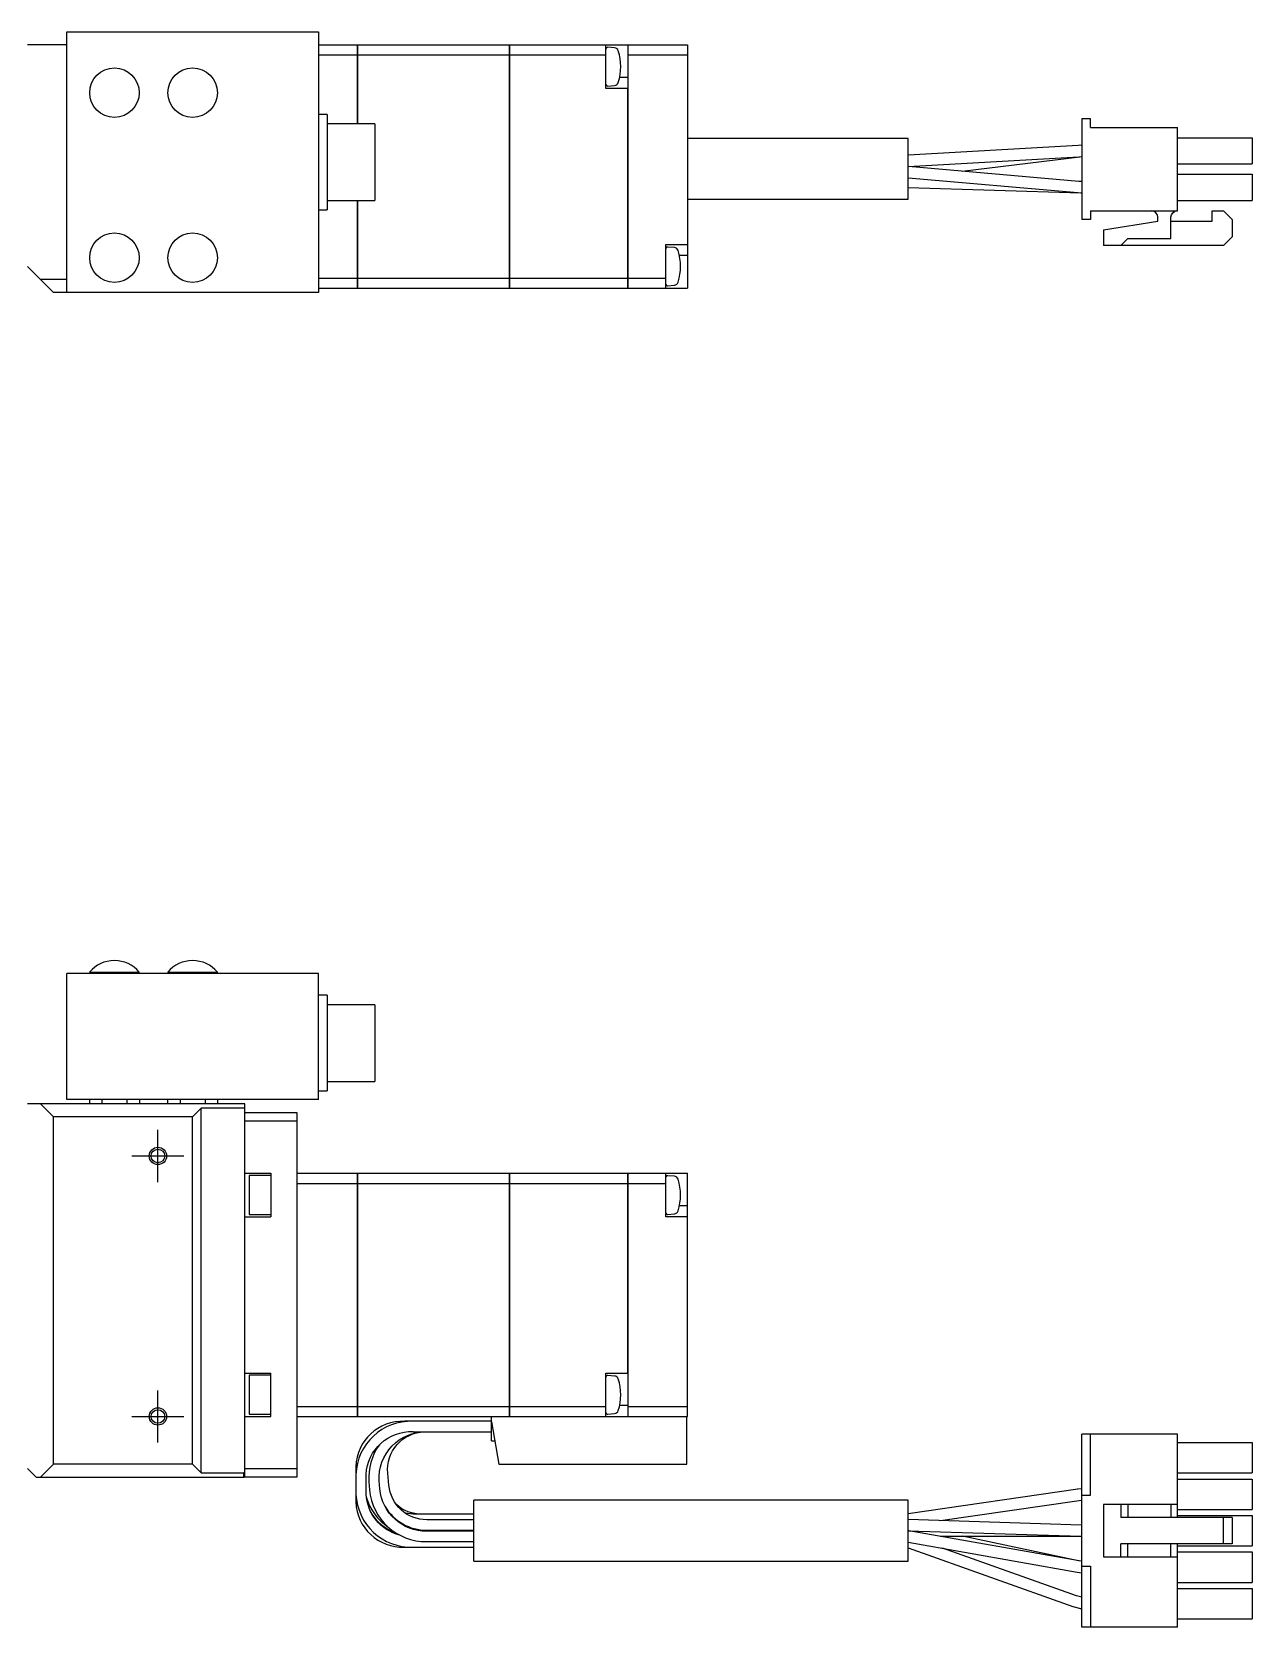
# Model space of a CAD drawing. Extents: x -2 to 767, y -8 to 458.
# Drawn here: x 233.9 to 374.4, y 273.6 to 457.3 of the extents above; entities that cross this region are included whole.
import ezdxf

# ---------------------------------------------------------------- set-up
doc = ezdxf.new("R2010")
doc.units = 0
doc.header["$LTSCALE"] = 0.5
doc.linetypes.add('CENTER', pattern=[50.8, 31.75, -6.35, 6.35, -6.35])
for name, color, linetype in [('MSM_CENTER', 1, 'CENTER'), ('MSM_CONTINUOUS', 7, 'CONTINUOUS'), ('MSM_NARROW', 5, 'CONTINUOUS')]:
    doc.layers.add(name, color=color, linetype=linetype)

msp = doc.modelspace()

# ---------------------------------------------------------------- linework, layer by layer
at = {"layer": 'MSM_CENTER'}
for p, q in [((248.38, 324.82), (248.38, 330.82)), ((245.38, 327.82), (251.38, 327.82)), ((248.38, 294.82), (248.38, 300.82)), ((245.38, 297.82), (251.38, 297.82))]:
    msp.add_line(p, q, dxfattribs=at)
at = {"layer": 'MSM_CONTINUOUS'}
for p, q in [((237.88, 455.76), (233.38, 455.76)), ((237.88, 427.26), (237.88, 457.26)), ((237.88, 457.26), (266.88, 457.26)), ((266.88, 457.26), (266.88, 427.26)), ((266.88, 455.76), (271.37, 455.76)), ((271.37, 446.68), (271.37, 455.76)), ((271.38, 455.76), (271.38, 446.68)), ((271.38, 455.76), (288.87, 455.76)), ((288.87, 427.76), (288.87, 455.76)), ((288.88, 455.76), (288.88, 427.76)), ((288.88, 455.76), (302.48, 455.76)), ((299.98, 450.76), (299.98, 455.76)), ((302.48, 455.75), (302.48, 452.01)), ((302.49, 455.76), (302.49, 427.76)), ((302.49, 455.76), (309.38, 455.76)), ((309.38, 455.76), (309.38, 427.76)), ((266.88, 454.6), (271.37, 454.6)), ((271.38, 454.6), (288.87, 454.6)), ((288.88, 454.6), (299.98, 454.6)), ((300.96, 455.42), (300.19, 455.49)), ((302.49, 454.6), (309.38, 454.6)), ((302.48, 452.01), (301.54, 452.01)), ((302.48, 450.76), (299.98, 450.76)), ((300.19, 451.03), (300.96, 451.1)), ((302.48, 427.76), (302.48, 450.76)), ((267.88, 447.76), (266.88, 447.76)), ((267.88, 447.76), (267.88, 436.76)), ((273.38, 446.68), (267.88, 446.68)), ((271.38, 446.83), (271.36, 446.81)), ((273.38, 446.68), (273.38, 437.83)), ((354.77, 447.26), (354.77, 435.66)), ((355.78, 447.26), (354.77, 447.26)), ((355.78, 446.26), (355.78, 447.26)), ((288.88, 444.99), (288.87, 444.99)), ((334.78, 444.99), (309.38, 444.99)), ((334.78, 437.99), (334.78, 444.99)), ((355.78, 446.26), (365.78, 446.26)), ((365.78, 436.66), (365.78, 446.26)), ((365.78, 445.06), (374.38, 445.06)), ((374.38, 445.06), (374.38, 442.06)), ((354.36, 444.18), (334.78, 443.06)), ((334.78, 441.76), (354.43, 442.89)), ((341, 441.22), (354.55, 442.88)), ((354.77, 444.2), (354.36, 444.18)), ((354.43, 442.89), (354.77, 442.9)), ((354.76, 442.9), (354.77, 442.9)), ((354.42, 440.04), (334.8, 441.76)), ((365.78, 442.06), (374.38, 442.06)), ((334.78, 440.46), (354.3, 438.75)), ((334.78, 439.36), (354.64, 438.71)), ((354.77, 440.03), (354, 440.08)), ((354.77, 440.02), (354.42, 440.04)), ((365.78, 440.86), (374.38, 440.86)), ((374.38, 440.86), (374.38, 437.86)), ((267.88, 437.83), (273.38, 437.83)), ((271.37, 427.76), (271.37, 437.83)), ((271.38, 437.83), (271.38, 427.76)), ((288.87, 437.99), (288.88, 437.99)), ((309.38, 437.99), (334.78, 437.99)), ((354.3, 438.75), (354.77, 438.72)), ((354.64, 438.71), (354.77, 438.71)), ((365.78, 437.86), (374.38, 437.86)), ((266.88, 436.76), (267.88, 436.76)), ((271.36, 437.06), (271.37, 437.04)), ((355.78, 435.66), (354.77, 435.66)), ((355.78, 436.66), (355.78, 435.66)), ((355.78, 436.66), (365.78, 436.66)), ((357.28, 434.46), (363.53, 435.46)), ((363.53, 435.46), (363.53, 435.91)), ((365.03, 433.46), (365.03, 435.91)), ((365.03, 435.46), (369.78, 435.46)), ((369.78, 436.66), (371.08, 436.66)), ((369.78, 435.46), (369.78, 436.66)), ((371.08, 436.66), (372.08, 435.66)), ((372.08, 435.66), (372.08, 433.66)), ((357.28, 434.46), (357.28, 432.66)), ((372.08, 433.66), (371.08, 432.66)), ((306.88, 432.76), (309.38, 432.76)), ((306.88, 427.76), (306.88, 432.76)), ((307.85, 432.42), (307.08, 432.49)), ((371.08, 432.66), (357.28, 432.66)), ((359.28, 432.66), (360.08, 433.46)), ((360.08, 433.46), (365.03, 433.46)), ((236.38, 427.26), (233.38, 430.26)), ((309.38, 431.51), (308.43, 431.51)), ((237.88, 428.76), (234.88, 428.76)), ((266.88, 428.91), (271.37, 428.91)), ((271.38, 428.91), (288.87, 428.91)), ((288.88, 428.91), (302.48, 428.91)), ((302.49, 428.91), (306.88, 428.91)), ((307.08, 428.03), (307.85, 428.1)), ((266.88, 427.26), (236.38, 427.26)), ((266.88, 427.76), (271.37, 427.76)), ((271.38, 427.76), (288.87, 427.76)), ((288.88, 427.76), (302.48, 427.76)), ((302.49, 427.76), (309.38, 427.76)), ((237.88, 334.32), (237.88, 348.82)), ((266.88, 348.82), (237.88, 348.82)), ((240.53, 348.98), (246.23, 348.98)), ((240.53, 348.98), (240.53, 348.82)), ((246.23, 348.82), (246.23, 348.98)), ((249.53, 348.98), (255.23, 348.98)), ((249.53, 348.98), (249.53, 348.82)), ((255.23, 348.82), (255.23, 348.98)), ((266.88, 334.32), (266.88, 348.82)), ((267.88, 346.32), (266.88, 346.32)), ((267.88, 346.32), (267.88, 335.32)), ((273.38, 345.24), (267.88, 345.24)), ((273.38, 345.24), (273.38, 336.39)), ((267.88, 336.39), (273.38, 336.39)), ((266.88, 335.32), (267.88, 335.32)), ((258.38, 333.82), (233.38, 333.82)), ((236.38, 332.32), (234.88, 333.82)), ((266.88, 334.32), (237.88, 334.32)), ((240.49, 334.32), (240.49, 333.82)), ((241.93, 334.32), (241.93, 333.82)), ((244.82, 334.32), (244.82, 333.82)), ((246.26, 334.32), (246.26, 333.82)), ((249.49, 334.32), (249.49, 333.82)), ((250.93, 334.32), (250.93, 333.82)), ((253.38, 333.32), (252.38, 332.32)), ((253.38, 291.32), (253.38, 333.32)), ((258.38, 333.32), (253.38, 333.32)), ((253.82, 334.32), (253.82, 333.82)), ((255.26, 334.32), (255.26, 333.82)), ((258.38, 290.82), (258.38, 333.82)), ((258.38, 332.82), (264.38, 332.82)), ((264.38, 332.82), (264.38, 290.82)), ((252.38, 332.32), (236.38, 332.32)), ((236.38, 292.32), (236.38, 332.32)), ((252.38, 292.32), (252.38, 332.32)), ((264.38, 331.82), (258.38, 331.82)), ((258.38, 325.82), (261.38, 325.82)), ((258.88, 325.57), (258.88, 321.07)), ((261.38, 325.57), (258.88, 325.57)), ((261.38, 325.82), (261.38, 320.82)), ((264.38, 325.82), (271.37, 325.82)), ((271.37, 297.82), (271.37, 325.82)), ((271.38, 325.82), (288.87, 325.82)), ((271.38, 325.82), (271.38, 297.82)), ((288.87, 297.82), (288.87, 325.82)), ((288.88, 325.82), (288.88, 297.82)), ((288.88, 325.82), (302.48, 325.82)), ((302.48, 302.82), (302.48, 325.82)), ((302.49, 325.82), (309.38, 325.82)), ((302.49, 325.82), (302.49, 297.82)), ((306.88, 320.82), (306.88, 325.82)), ((307.85, 325.48), (307.08, 325.55)), ((309.38, 297.82), (309.38, 325.82)), ((264.38, 324.66), (271.37, 324.66)), ((271.38, 324.66), (288.87, 324.66)), ((288.88, 324.66), (302.48, 324.66)), ((302.49, 324.66), (306.88, 324.66)), ((309.38, 322.07), (308.43, 322.07)), ((258.38, 320.82), (261.38, 320.82)), ((258.88, 321.07), (261.38, 321.07)), ((309.38, 320.82), (306.88, 320.82)), ((307.08, 321.09), (307.85, 321.15)), ((258.38, 302.82), (261.38, 302.82)), ((258.88, 302.57), (258.88, 298.07)), ((261.38, 302.57), (258.88, 302.57)), ((261.38, 297.82), (261.38, 302.82)), ((299.98, 302.82), (302.48, 302.82)), ((299.98, 297.82), (299.98, 302.82)), ((300.96, 302.48), (300.19, 302.55)), ((258.38, 297.82), (261.38, 297.82)), ((258.88, 298.07), (261.38, 298.07)), ((264.38, 298.97), (271.37, 298.97)), ((264.38, 297.82), (271.37, 297.82)), ((271.38, 298.97), (288.87, 298.97)), ((271.38, 297.82), (288.87, 297.82)), ((286.78, 295.02), (286.78, 297.82)), ((288.88, 298.97), (299.98, 298.97)), ((288.88, 297.82), (309.38, 297.82)), ((300.19, 298.09), (300.96, 298.15)), ((302.48, 299.07), (301.54, 299.07)), ((302.48, 297.82), (302.48, 297.83)), ((302.49, 298.97), (309.38, 298.97)), ((309.28, 292.32), (309.28, 297.82)), ((286.78, 297.27), (276.78, 297.27)), ((277.78, 296.07), (286.78, 296.07)), ((286.78, 297.22), (287.64, 292.32)), ((365.78, 295.77), (354.77, 295.77)), ((354.77, 273.57), (354.77, 295.77)), ((355.78, 288.77), (355.78, 295.77)), ((365.78, 286.17), (365.78, 295.77)), ((286.78, 295.02), (287.16, 295.02)), ((365.78, 294.82), (374.38, 294.82)), ((374.38, 294.82), (374.38, 291.32)), ((234.88, 290.82), (236.38, 292.32)), ((252.38, 292.32), (236.38, 292.32)), ((252.38, 292.32), (253.38, 291.32)), ((287.64, 292.32), (309.28, 292.32)), ((233.38, 291.82), (234.38, 290.82)), ((234.38, 290.82), (258.28, 290.82)), ((253.38, 291.32), (258.28, 291.32)), ((258.38, 291.44), (258.28, 291.32)), ((258.28, 290.83), (258.28, 291.32)), ((258.28, 290.83), (258.38, 290.92)), ((258.28, 290.83), (258.28, 290.82)), ((258.38, 291.82), (264.38, 291.82)), ((264.38, 290.82), (258.38, 290.82)), ((271.18, 292.06), (271.18, 287.97)), ((272.38, 288.89), (272.38, 291.14)), ((272.68, 290.31), (272.75, 289.38)), ((273.95, 289.48), (273.87, 290.4)), ((274.97, 289.92), (274.85, 291.3)), ((365.78, 291.32), (374.38, 291.32)), ((365.78, 290.62), (374.38, 290.62)), ((374.38, 290.62), (374.38, 287.12)), ((354.3, 289.45), (334.78, 286.62)), ((354.77, 289.5), (354.27, 289.45)), ((354.77, 288.77), (355.78, 288.77)), ((277.78, 286.57), (276.86, 286.69)), ((284.78, 286.57), (277.78, 286.57)), ((284.78, 281.17), (284.78, 288.17)), ((334.78, 288.17), (284.78, 288.17)), ((334.78, 281.17), (334.78, 288.17)), ((338.48, 285.85), (354.45, 288.16)), ((354.45, 288.16), (354.77, 288.2)), ((357.28, 287.67), (357.28, 281.67)), ((365.78, 287.67), (357.28, 287.67)), ((359.28, 287.67), (359.28, 286.17)), ((360.08, 287.67), (360.08, 286.17)), ((365.03, 287.67), (365.03, 286.17)), ((365.78, 287.12), (374.38, 287.12)), ((284.78, 285.92), (279.36, 285.92)), ((354.68, 285.32), (334.78, 285.97)), ((354.77, 285.32), (354.68, 285.32)), ((372.08, 286.17), (359.28, 286.17)), ((365.78, 286.42), (374.38, 286.42)), ((371.08, 283.17), (371.08, 286.17)), ((372.08, 286.17), (372.08, 283.17)), ((374.38, 286.42), (374.38, 282.92)), ((284.78, 284.62), (279.33, 284.62)), ((279.33, 283.42), (284.78, 283.42)), ((279.36, 284.72), (284.78, 284.72)), ((334.78, 284.67), (354.64, 284.02)), ((334.78, 283.36), (354.22, 279.9)), ((354.45, 281.18), (334.85, 284.66)), ((338.49, 284.02), (354.77, 284.02)), ((354.38, 281.21), (341.03, 284.02)), ((354.64, 284.02), (354.77, 284.02)), ((359.28, 281.67), (359.28, 283.17)), ((372.08, 283.17), (359.28, 283.17)), ((360.08, 281.67), (360.08, 283.17)), ((365.03, 281.67), (365.03, 283.17)), ((365.78, 273.57), (365.78, 283.17)), ((365.78, 282.92), (374.38, 282.92)), ((276.78, 282.77), (284.78, 282.77)), ((284.78, 281.17), (334.78, 281.17)), ((334.78, 282.68), (353.74, 275.95)), ((354.17, 277.17), (338.72, 282.66)), ((354.77, 281.15), (354.38, 281.21)), ((354.77, 281.14), (354.45, 281.18)), ((357.28, 281.67), (365.78, 281.67)), ((365.78, 282.22), (374.38, 282.22)), ((374.38, 282.22), (374.38, 278.72)), ((354.22, 279.9), (354.77, 279.83)), ((354.77, 280.57), (355.78, 280.57)), ((355.78, 280.57), (355.78, 273.57)), ((365.78, 278.72), (374.38, 278.72)), ((365.78, 278.02), (374.38, 278.02)), ((374.38, 278.02), (374.38, 274.52)), ((353.73, 275.95), (354.77, 275.68)), ((353.74, 275.95), (354.77, 275.68)), ((354.77, 277), (354.16, 277.17)), ((365.78, 274.52), (374.38, 274.52)), ((365.78, 273.57), (354.77, 273.57))]:
    msp.add_line(p, q, dxfattribs=at)
for centre, radius in [((243.38, 450.26), 2.85), ((252.38, 450.26), 2.85), ((243.38, 431.26), 2.85), ((252.38, 431.26), 2.85), ((248.38, 327.82), 0.783), ((248.38, 297.82), 0.783)]:
    msp.add_circle(centre, radius, dxfattribs=at)
for centre, radius, start, end in [((300.18, 455.29), 0.2, 85, 180), ((300.92, 454.93), 0.5, 17.6292, 85), ((295.68, 453.26), 6, 342.3708, 17.6292), ((300.18, 451.23), 0.2, 180, 275), ((300.92, 451.59), 0.5, 275, 342.3708), ((362.78, 435.91), 0.75, 0, 90), ((307.07, 432.29), 0.2, 85, 161.8051), ((307.81, 431.93), 0.5, 17.6292, 85), ((302.57, 430.26), 6, 342.3708, 17.6292), ((307.07, 428.23), 0.2, 198.1949, 275), ((307.81, 428.59), 0.5, 275, 342.3708), ((243.37, 346.62), 3.7, 89.9943, 140.3692), ((243.38, 346.62), 3.7, 39.6308, 90), ((252.37, 346.62), 3.7, 89.9943, 140.3692), ((252.38, 346.62), 3.7, 39.6308, 90), ((307.07, 325.35), 0.2, 85, 161.8051), ((307.81, 324.98), 0.5, 17.6292, 85), ((302.57, 323.32), 6, 342.3708, 17.6291), ((307.81, 321.65), 0.5, 275, 342.3708), ((307.07, 321.28), 0.2, 198.1949, 275), ((300.18, 302.35), 0.2, 85, 180), ((300.92, 301.98), 0.5, 17.6292, 85), ((295.68, 300.32), 6, 342.3708, 17.6291), ((300.18, 298.28), 0.2, 180, 275), ((300.92, 298.65), 0.5, 275, 342.3708), ((276.58, 291.86), 5.41, 87.9067, 177.8727), ((277.54, 290.9), 6.37, 87.872, 177.8279), ((279.02, 290.8), 6.36, 143.8991, 184.4664), ((277.55, 289.14), 6.37, 182.2327, 272.0674), ((278.27, 290.17), 6.1, 195.1285, 236.6213), ((279.27, 289.96), 6.55, 185.0912, 270.5346), ((276.58, 288.18), 5.41, 182.1863, 272.0343), ((277.65, 289.62), 5.53, 209.6385, 250.7383), ((279.35, 290.32), 5.6, 210.7513, 270.0336)]:
    msp.add_arc(centre, radius, start, end, dxfattribs=at)
at = {"layer": 'MSM_CONTINUOUS', "extrusion": (0, 0, -1)}
for centre, radius, start, end in [((-365.78, 435.91), 0.75, 0, 90), ((-277.55, 290.89), 5.19, 2.8524, 92.4462), ((-279.18, 290.74), 5.32, 356.2861, 90.7806), ((-279.22, 291.68), 4.39, 355.0758, 87.8151), ((-277.38, 289.04), 5, 283.1416, 358.2339), ((-279.27, 289.96), 5.35, 269.358, 354.7678), ((-279.35, 290.31), 4.39, 269.8996, 354.8574), ((-278.77, 291.02), 4.45, 269.9288, 311.2131)]:
    msp.add_arc(centre, radius, start, end, dxfattribs=at)
at = {"layer": 'MSM_NARROW'}
for centre in [(248.38, 327.82), (248.38, 297.82)]:
    msp.add_circle(centre, 1, dxfattribs=at)

doc.saveas('drawing.dxf')
